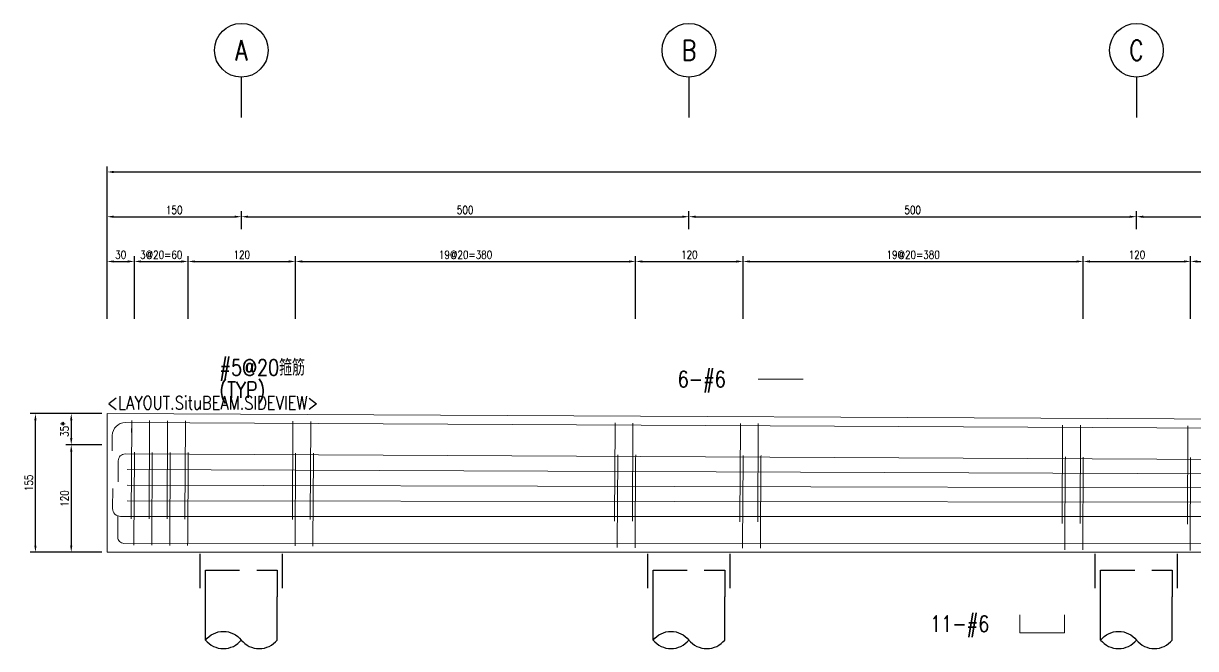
# Model space of a CAD drawing. Extents: x -4754 to 4976, y -19960 to 3841.
# Drawn here: x -359 to 951, y -107 to 591 of the extents above; entities that cross this region are included whole.
import ezdxf
from ezdxf.enums import TextEntityAlignment as Align

# ---------------------------------------------------------------- set-up
doc = ezdxf.new("R2010")
doc.units = 0
doc.header["$LTSCALE"] = 3
doc.linetypes.add('DASHED', pattern=[19.05, 12.7, -6.35])
doc.layers.get('0').update_dxf_attribs({"linetype": 'CONTINUOUS'})
doc.layers.add('HB_0', color=7, linetype='CONTINUOUS', transparency=0.5)
for name, color, linetype in [('HB_DIM', 1, 'CONTINUOUS'), ('HB_TXT_CTEXT', 2, 'CONTINUOUS'), ('RCAD.PARM.Treatle', 2, 'CONTINUOUS'), ('鋼筋', 3, 'CONTINUOUS')]:
    doc.layers.add(name, color=color, linetype=linetype)
doc.styles.get("Standard").update_dxf_attribs({"font": 'ROMANS.shx', "width": 0.8, "bigfont": 'chineset.shx'})
doc.dimstyles.new('30', dxfattribs={"dimscale": 3, "dimtxt": 3, "dimasz": 2.5, "dimexe": 2, "dimexo": 2, "dimgap": 1, "dimtad": 1, "dimdsep": 46, "dimtxsty": 'Standard', "dimcen": 0, "dimclrd": 256, "dimclre": 256, "dimclrt": 2, "dimadec": 0, "dimazin": 0, "dimtfac": 1, "dimtix": 1, "dimtmove": 2, "dimatfit": 3, "dimfxl": 1, "dimtolj": 1, "dimtzin": 0, "dimarcsym": 0})

# ---------------------------------------------------------------- blocks, each defined once
blk = doc.blocks.new('pile_vertical')
at = {"color": 252, "linetype": 'DASHED'}
for p, q in [((-46, -40), (-46, 0)), ((46, -40), (46, 0))]:
    blk.add_line(p, q, dxfattribs=at)
at = {"linetype": 'Continuous'}
for p, q in [((-40, -98.1), (-40, -50)), ((40, -98.1), (40, -50))]:
    blk.add_line(p, q, dxfattribs=at)
at = {"color": 252, "linetype": 'DASHED'}
blk.add_lwpolyline([(-40, -50), (-40, -20), (40, -20), (40, -50)], dxfattribs=at)
at = {"linetype": 'Continuous'}
for points in [[(-40, -98.1, -0.48), (0, -98.1, 0.48), (40, -98.1, 0.48)], [(-40, -98.1, 0.48), (0, -98.1, 0.48)]]:
    blk.add_lwpolyline(points, format="xyb", dxfattribs=at)
blk = doc.blocks.new('line_guide')
at = {"color": 4, "linetype": 'Continuous'}
blk.add_line((0, 0), (0, -45), dxfattribs=at)
blk.add_circle((0, 30), 30, dxfattribs=at)
at = {"color": 4, "linetype": 'Continuous', "width": 0.8}
blk.add_attdef('A', text='', height=22.5, dxfattribs=at).set_placement((0, 30), align=Align.MIDDLE)
blk = doc.blocks.new('*D63')
at = {"layer": 'HB_DIM', "linetype": 'Continuous', "lineweight": -2}
for p, q in [((-271.4, 155.2), (-311.4, 155.2)), ((-305.4, 147.7), (-305.4, 127.7)), ((-271.4, 120.2), (-311.4, 120.2))]:
    blk.add_line(p, q, dxfattribs=at)
at = {"layer": 'HB_DIM'}
for points in [[(-304.2, 147.7), (-306.7, 147.7), (-305.4, 155.2)], [(-306.7, 127.7), (-304.2, 127.7), (-305.4, 120.2)]]:
    blk.add_solid(points, dxfattribs=at)
at = {"layer": 'HB_DIM', "color": 2, "linetype": 'Continuous', "insert": (-312.9, 137.7), "char_height": 9, "attachment_point": 5, "rotation": 90}
blk.add_mtext('\\A1;35*', dxfattribs=at)
blk = doc.blocks.new('*D64')
at = {"layer": 'HB_DIM', "linetype": 'Continuous', "lineweight": -2}
for p, q in [((-271.4, 120.2), (-311.4, 120.2)), ((-305.4, 112.7), (-305.4, 7.7)), ((-271.4, 0.2), (-311.4, 0.2))]:
    blk.add_line(p, q, dxfattribs=at)
at = {"layer": 'HB_DIM'}
for points in [[(-304.2, 112.7), (-306.7, 112.7), (-305.4, 120.2)], [(-306.7, 7.7), (-304.2, 7.7), (-305.4, 0.2)]]:
    blk.add_solid(points, dxfattribs=at)
at = {"layer": 'HB_DIM', "color": 2, "linetype": 'Continuous', "insert": (-312.9, 60.2), "char_height": 9, "attachment_point": 5, "rotation": 90}
blk.add_mtext('\\A1;120', dxfattribs=at)
blk = doc.blocks.new('*D65')
at = {"layer": 'HB_DIM', "linetype": 'Continuous', "lineweight": -2}
for p, q in [((-265.4, 261.2), (-265.4, 331.2)), ((-234.9, 261.2), (-234.9, 331.2)), ((-257.9, 325.2), (-242.4, 325.2))]:
    blk.add_line(p, q, dxfattribs=at)
at = {"layer": 'HB_DIM'}
for points in [[(-257.9, 326.4), (-257.9, 323.9), (-265.4, 325.2)], [(-242.4, 323.9), (-242.4, 326.4), (-234.9, 325.2)]]:
    blk.add_solid(points, dxfattribs=at)
at = {"layer": 'HB_DIM', "color": 2, "linetype": 'Continuous', "insert": (-250.2, 332.7), "char_height": 9, "attachment_point": 5, "rotation": 0}
blk.add_mtext('\\A1;30', dxfattribs=at)
blk = doc.blocks.new('*D66')
at = {"layer": 'HB_DIM', "linetype": 'Continuous', "lineweight": -2}
for p, q in [((-234.9, 261.2), (-234.9, 331.2)), ((-174.9, 261.2), (-174.9, 331.2)), ((-227.4, 325.2), (-182.4, 325.2))]:
    blk.add_line(p, q, dxfattribs=at)
at = {"layer": 'HB_DIM'}
for points in [[(-227.4, 326.4), (-227.4, 323.9), (-234.9, 325.2)], [(-182.4, 323.9), (-182.4, 326.4), (-174.9, 325.2)]]:
    blk.add_solid(points, dxfattribs=at)
at = {"layer": 'HB_DIM', "color": 2, "linetype": 'Continuous', "insert": (-204.9, 332.7), "char_height": 9, "attachment_point": 5, "rotation": 0}
blk.add_mtext('\\A1;3@20=60', dxfattribs=at)
blk = doc.blocks.new('*D67')
at = {"layer": 'HB_DIM', "linetype": 'Continuous', "lineweight": -2}
for p, q in [((-174.9, 261.2), (-174.9, 331.2)), ((-54.9, 261.2), (-54.9, 331.2)), ((-167.4, 325.2), (-62.4, 325.2))]:
    blk.add_line(p, q, dxfattribs=at)
at = {"layer": 'HB_DIM'}
for points in [[(-167.4, 326.4), (-167.4, 323.9), (-174.9, 325.2)], [(-62.4, 323.9), (-62.4, 326.4), (-54.9, 325.2)]]:
    blk.add_solid(points, dxfattribs=at)
at = {"layer": 'HB_DIM', "color": 2, "linetype": 'Continuous', "insert": (-114.9, 332.7), "char_height": 9, "attachment_point": 5, "rotation": 0}
blk.add_mtext('\\A1;120', dxfattribs=at)
blk = doc.blocks.new('*D68')
at = {"layer": 'HB_DIM', "linetype": 'Continuous', "lineweight": -2}
for p, q in [((-54.9, 261.2), (-54.9, 331.2)), ((325.1, 261.2), (325.1, 331.2)), ((-47.4, 325.2), (317.6, 325.2))]:
    blk.add_line(p, q, dxfattribs=at)
at = {"layer": 'HB_DIM'}
for points in [[(-47.4, 326.4), (-47.4, 323.9), (-54.9, 325.2)], [(317.6, 323.9), (317.6, 326.4), (325.1, 325.2)]]:
    blk.add_solid(points, dxfattribs=at)
at = {"layer": 'HB_DIM', "color": 2, "linetype": 'Continuous', "insert": (135.1, 332.7), "char_height": 9, "attachment_point": 5, "rotation": 0}
blk.add_mtext('\\A1;19@20=380', dxfattribs=at)
blk = doc.blocks.new('*D69')
at = {"layer": 'HB_DIM', "linetype": 'Continuous', "lineweight": -2}
for p, q in [((325.1, 261.2), (325.1, 331.2)), ((445.1, 261.2), (445.1, 331.2)), ((332.6, 325.2), (437.6, 325.2))]:
    blk.add_line(p, q, dxfattribs=at)
at = {"layer": 'HB_DIM'}
for points in [[(332.6, 326.4), (332.6, 323.9), (325.1, 325.2)], [(437.6, 323.9), (437.6, 326.4), (445.1, 325.2)]]:
    blk.add_solid(points, dxfattribs=at)
at = {"layer": 'HB_DIM', "color": 2, "linetype": 'Continuous', "insert": (385.1, 332.7), "char_height": 9, "attachment_point": 5, "rotation": 0}
blk.add_mtext('\\A1;120', dxfattribs=at)
blk = doc.blocks.new('*D70')
at = {"layer": 'HB_DIM', "linetype": 'Continuous', "lineweight": -2}
for p, q in [((445.1, 261.2), (445.1, 331.2)), ((825.1, 261.2), (825.1, 331.2)), ((452.6, 325.2), (817.6, 325.2))]:
    blk.add_line(p, q, dxfattribs=at)
at = {"layer": 'HB_DIM'}
for points in [[(452.6, 326.4), (452.6, 323.9), (445.1, 325.2)], [(817.6, 323.9), (817.6, 326.4), (825.1, 325.2)]]:
    blk.add_solid(points, dxfattribs=at)
at = {"layer": 'HB_DIM', "color": 2, "linetype": 'Continuous', "insert": (635.1, 332.7), "char_height": 9, "attachment_point": 5, "rotation": 0}
blk.add_mtext('\\A1;19@20=380', dxfattribs=at)
blk = doc.blocks.new('*D71')
at = {"layer": 'HB_DIM', "linetype": 'Continuous', "lineweight": -2}
for p, q in [((825.1, 261.2), (825.1, 331.2)), ((945.1, 261.2), (945.1, 331.2)), ((832.6, 325.2), (937.6, 325.2))]:
    blk.add_line(p, q, dxfattribs=at)
at = {"layer": 'HB_DIM'}
for points in [[(832.6, 326.4), (832.6, 323.9), (825.1, 325.2)], [(937.6, 323.9), (937.6, 326.4), (945.1, 325.2)]]:
    blk.add_solid(points, dxfattribs=at)
at = {"layer": 'HB_DIM', "color": 2, "linetype": 'Continuous', "insert": (885.1, 332.7), "char_height": 9, "attachment_point": 5, "rotation": 0}
blk.add_mtext('\\A1;120', dxfattribs=at)
blk = doc.blocks.new('*D72')
at = {"layer": 'HB_DIM', "linetype": 'Continuous', "lineweight": -2}
for p, q in [((945.1, 261.2), (945.1, 331.2)), ((1325, 261.2), (1325, 331.2)), ((952.6, 325.2), (1317.5, 325.2))]:
    blk.add_line(p, q, dxfattribs=at)
at = {"layer": 'HB_DIM'}
for points in [[(952.6, 326.4), (952.6, 323.9), (945.1, 325.2)], [(1317.5, 323.9), (1317.5, 326.4), (1325, 325.2)]]:
    blk.add_solid(points, dxfattribs=at)
at = {"layer": 'HB_DIM', "color": 2, "linetype": 'Continuous', "insert": (1135.1, 332.7), "char_height": 9, "attachment_point": 5, "rotation": 0}
blk.add_mtext('\\A1;19@20=380', dxfattribs=at)
blk = doc.blocks.new('*D80')
at = {"layer": 'HB_DIM', "linetype": 'Continuous', "lineweight": -2}
for p, q in [((-265.4, 261.2), (-265.4, 431.2)), ((-257.9, 425.2), (2707.1, 425.2)), ((2714.6, 246.2), (2714.6, 431.2))]:
    blk.add_line(p, q, dxfattribs=at)
at = {"layer": 'HB_DIM'}
for points in [[(-257.9, 426.4), (-257.9, 423.9), (-265.4, 425.2)], [(2707.1, 423.9), (2707.1, 426.4), (2714.6, 425.2)]]:
    blk.add_solid(points, dxfattribs=at)
at = {"layer": 'HB_DIM', "color": 2, "linetype": 'Continuous', "insert": (1224.6, 432.7), "char_height": 9, "attachment_point": 5, "rotation": 0}
blk.add_mtext('\\A1;2980', dxfattribs=at)
blk = doc.blocks.new('*D81')
at = {"layer": 'HB_DIM', "linetype": 'Continuous', "lineweight": -2}
for p, q in [((-265.4, 261.2), (-265.4, 381.2)), ((-115.4, 361.2), (-115.4, 381.2)), ((-257.9, 375.2), (-122.9, 375.2))]:
    blk.add_line(p, q, dxfattribs=at)
at = {"layer": 'HB_DIM'}
for points in [[(-257.9, 376.4), (-257.9, 373.9), (-265.4, 375.2)], [(-122.9, 373.9), (-122.9, 376.4), (-115.4, 375.2)]]:
    blk.add_solid(points, dxfattribs=at)
at = {"layer": 'HB_DIM', "color": 2, "linetype": 'Continuous', "insert": (-190.4, 382.7), "char_height": 9, "attachment_point": 5, "rotation": 0}
blk.add_mtext('\\A1;150', dxfattribs=at)
blk = doc.blocks.new('*D82')
at = {"layer": 'HB_DIM', "linetype": 'Continuous', "lineweight": -2}
for p, q in [((-115.4, 361.2), (-115.4, 381.2)), ((384.6, 361.2), (384.6, 381.2)), ((-107.9, 375.2), (377.1, 375.2))]:
    blk.add_line(p, q, dxfattribs=at)
at = {"layer": 'HB_DIM'}
for points in [[(-107.9, 376.4), (-107.9, 373.9), (-115.4, 375.2)], [(377.1, 373.9), (377.1, 376.4), (384.6, 375.2)]]:
    blk.add_solid(points, dxfattribs=at)
at = {"layer": 'HB_DIM', "color": 2, "linetype": 'Continuous', "insert": (134.6, 382.7), "char_height": 9, "attachment_point": 5, "rotation": 0}
blk.add_mtext('\\A1;500', dxfattribs=at)
blk = doc.blocks.new('*D83')
at = {"layer": 'HB_DIM', "linetype": 'Continuous', "lineweight": -2}
for p, q in [((384.6, 361.2), (384.6, 381.2)), ((884.6, 361.2), (884.6, 381.2)), ((392.1, 375.2), (877.1, 375.2))]:
    blk.add_line(p, q, dxfattribs=at)
at = {"layer": 'HB_DIM'}
for points in [[(392.1, 376.4), (392.1, 373.9), (384.6, 375.2)], [(877.1, 373.9), (877.1, 376.4), (884.6, 375.2)]]:
    blk.add_solid(points, dxfattribs=at)
at = {"layer": 'HB_DIM', "color": 2, "linetype": 'Continuous', "insert": (634.6, 382.7), "char_height": 9, "attachment_point": 5, "rotation": 0}
blk.add_mtext('\\A1;500', dxfattribs=at)
blk = doc.blocks.new('*D84')
at = {"layer": 'HB_DIM', "linetype": 'Continuous', "lineweight": -2}
for p, q in [((884.6, 361.2), (884.6, 381.2)), ((1384.6, 361.2), (1384.6, 381.2)), ((892.1, 375.2), (1377.1, 375.2))]:
    blk.add_line(p, q, dxfattribs=at)
at = {"layer": 'HB_DIM'}
for points in [[(892.1, 376.4), (892.1, 373.9), (884.6, 375.2)], [(1377.1, 373.9), (1377.1, 376.4), (1384.6, 375.2)]]:
    blk.add_solid(points, dxfattribs=at)
at = {"layer": 'HB_DIM', "color": 2, "linetype": 'Continuous', "insert": (1134.6, 382.7), "char_height": 9, "attachment_point": 5, "rotation": 0}
blk.add_mtext('\\A1;500', dxfattribs=at)
blk = doc.blocks.new('*D88')
at = {"layer": 'HB_DIM', "linetype": 'Continuous', "lineweight": -2}
for p, q in [((-281.4, 155.2), (-351.4, 155.2)), ((-345.4, 7.7), (-345.4, 147.7)), ((-281.4, 0.2), (-351.4, 0.2))]:
    blk.add_line(p, q, dxfattribs=at)
at = {"layer": 'HB_DIM'}
for points in [[(-344.2, 147.7), (-346.7, 147.7), (-345.4, 155.2)], [(-346.7, 7.7), (-344.2, 7.7), (-345.4, 0.2)]]:
    blk.add_solid(points, dxfattribs=at)
at = {"layer": 'HB_DIM', "color": 2, "linetype": 'Continuous', "insert": (-352.9, 77.7), "char_height": 9, "attachment_point": 5, "rotation": 90}
blk.add_mtext('\\A1;155', dxfattribs=at)

msp = doc.modelspace()

# ---------------------------------------------------------------- linework, layer by layer
at = {"layer": 'HB_0', "lineweight": 5}
msp.add_lwpolyline([(-265.427, 0.198), (-265.427, 155.198), (2714.573, 140.198), (2714.573, 0.198), (-265.427, 0.198)], dxfattribs=at)
at = {"layer": 'HB_DIM', "color": 1, "linetype": 'Continuous'}
for points in [[(-217.869, 146.596, 0, 1.25, 0), (-207.869, 156.596, 0, 0, 0), (-157.869, 206.596, 0, 0, 0), (-139.869, 206.596, 0, 0, 0)], [(-214.868, 111.049, 0, 1.25, 0), (-207.193, 123.915, 0, 0, 0), (-157.869, 206.596, 0, 0, 0), (-139.869, 206.596, 0, 0, 0)], [(344.142, 73.641, 0, 1.25, 0), (344.142, 88.641, 0, 0, 0), (344.142, 193.641, 0, 0, 0), (362.142, 193.641, 0, 0, 0)], [(344.142, 56.896, 0, 1.25, 0), (344.142, 71.896, 0, 0, 0), (344.142, 193.641, 0, 0, 0), (362.142, 193.641, 0, 0, 0)], [(344.142, 90.386, 0, 1.25, 0), (344.142, 105.386, 0, 0, 0), (344.142, 193.641, 0, 0, 0), (362.142, 193.641, 0, 0, 0)], [(931.051, 104.177, 0, 1.25, 0), (931.051, 119.177, 0, 0, 0), (931.051, 194.177, 0, 0, 0), (949.051, 194.177, 0, 0, 0)], [(929.798, 40.192, 0, 1.25, 0), (929.798, 25.192, 0, 0, 0), (929.798, -49.808, 0, 0, 0), (947.798, -49.808, 0, 0, 0)], [(636.132, 10.174, 0, 1.25, 0), (636.132, -4.826, 0, 0, 0), (636.132, -79.826, 0, 0, 0), (654.132, -79.826, 0, 0, 0)]]:
    msp.add_lwpolyline(points, format="xyseb", dxfattribs=at)
at = {"layer": 'HB_TXT_CTEXT', "lineweight": 5}
msp.add_line((462.142, 193.641, 84.5), (512.142, 193.641, 84.5), dxfattribs=at)
msp.add_polyline3d([(754.132, -69.826, -84.5), (754.132, -89.826, -84.5), (804.132, -89.826, -84.5), (804.132, -69.826, -84.5)], dxfattribs=at)
at = {"layer": '鋼筋', "lineweight": 5}
for p, q in [((-244.987, 145.095, -84.5), (2694.033, 130.302, -84.5)), ((-244.987, 145.095, -68.8), (2694.033, 130.302, -68.8)), ((-244.987, 145.095, -53.1), (2694.033, 130.302, -53.1)), ((-244.987, 145.095, -37.4), (2694.033, 130.302, -37.4)), ((-244.987, 145.095, -21.7), (2694.033, 130.302, -21.7)), ((-244.987, 145.095, -6), (2694.033, 130.302, -6)), ((-244.987, 145.095, 9.7), (2694.033, 130.302, 9.7)), ((-244.987, 145.095, 25.4), (2694.033, 130.302, 25.4)), ((-244.987, 145.095, 41.1), (2694.033, 130.302, 41.1)), ((-244.987, 145.095, 56.8), (2694.033, 130.302, 56.8)), ((-244.987, 145.095, 72.5), (2694.033, 130.302, 72.5)), ((-237.885, 143.462, 80.905), (-238.398, 41.602, 80.905)), ((-238.398, 41.602, -80.905), (-237.885, 143.462, -80.905)), ((-237.933, 133.922, 72.955), (-237.885, 143.462, 72.955)), ((-237.885, 143.462, -72.955), (-237.933, 133.922, -72.955)), ((-217.885, 143.361, 80.905), (-218.398, 41.502, 80.905)), ((-218.398, 41.502, -80.905), (-217.885, 143.361, -80.905)), ((-217.933, 133.821, 72.955), (-217.885, 143.361, 72.955)), ((-217.885, 143.361, -72.955), (-217.933, 133.821, -72.955)), ((-197.886, 143.26, 80.905), (-198.398, 41.401, 80.905)), ((-198.398, 41.401, -80.905), (-197.886, 143.26, -80.905)), ((-197.934, 133.72, 72.955), (-197.886, 143.26, 72.955)), ((-197.886, 143.26, -72.955), (-197.934, 133.72, -72.955)), ((-177.886, 143.16, 80.905), (-178.399, 41.3, 80.905)), ((-178.399, 41.3, -80.905), (-177.886, 143.16, -80.905)), ((-177.934, 133.62, 72.955), (-177.886, 143.16, 72.955)), ((-177.886, 143.16, -72.955), (-177.934, 133.62, -72.955)), ((-57.887, 142.556, 80.905), (-58.4, 40.696, 80.905)), ((-58.4, 40.696, -80.905), (-57.887, 142.556, -80.905)), ((-57.935, 133.016, 72.955), (-57.887, 142.556, 72.955)), ((-57.887, 142.556, -72.955), (-57.935, 133.016, -72.955)), ((-37.888, 142.455, 80.905), (-38.4, 40.596, 80.905)), ((-38.4, 40.596, -80.905), (-37.888, 142.455, -80.905)), ((-37.936, 132.915, 72.955), (-37.888, 142.455, 72.955)), ((-37.888, 142.455, -72.955), (-37.936, 132.915, -72.955)), ((302.108, 140.743, 80.905), (301.595, 38.884, 80.905)), ((301.595, 38.884, -80.905), (302.108, 140.743, -80.905)), ((302.06, 131.204, 72.955), (302.108, 140.743, 72.955)), ((302.108, 140.743, -72.955), (302.06, 131.204, -72.955)), ((322.108, 140.643, 80.905), (321.595, 38.783, 80.905)), ((321.595, 38.783, -80.905), (322.108, 140.643, -80.905)), ((322.06, 131.103, 72.955), (322.108, 140.643, 72.955)), ((322.108, 140.643, -72.955), (322.06, 131.103, -72.955)), ((442.106, 140.039, 80.905), (441.594, 38.179, 80.905)), ((441.594, 38.179, -80.905), (442.106, 140.039, -80.905)), ((442.058, 130.499, 72.955), (442.106, 140.039, 72.955)), ((442.106, 140.039, -72.955), (442.058, 130.499, -72.955)), ((462.106, 139.938, 80.905), (461.593, 38.079, 80.905)), ((461.593, 38.079, -80.905), (462.106, 139.938, -80.905)), ((462.058, 130.398, 72.955), (462.106, 139.938, 72.955)), ((462.106, 139.938, -72.955), (462.058, 130.398, -72.955)), ((802.102, 138.227, 80.905), (801.589, 36.367, 80.905)), ((801.589, 36.367, -80.905), (802.102, 138.227, -80.905)), ((802.054, 128.687, 72.955), (802.102, 138.227, 72.955)), ((802.102, 138.227, -72.955), (802.054, 128.687, -72.955)), ((822.101, 138.126, 80.905), (821.589, 36.267, 80.905)), ((821.589, 36.267, -80.905), (822.101, 138.126, -80.905)), ((822.053, 128.586, 72.955), (822.101, 138.126, 72.955)), ((822.101, 138.126, -72.955), (822.053, 128.586, -72.955)), ((942.1, 137.522, 80.905), (941.587, 35.663, 80.905)), ((941.587, 35.663, -80.905), (942.1, 137.522, -80.905)), ((942.052, 127.982, 72.955), (942.1, 137.522, 72.955)), ((942.1, 137.522, -72.955), (942.052, 127.982, -72.955)), ((-259.636, 113.559, -84.5), (-259.55, 130.679, -84.5)), ((-259.636, 113.559, -68.8), (-259.55, 130.679, -68.8)), ((-259.636, 113.559, -53.1), (-259.55, 130.679, -53.1)), ((-259.636, 113.559, -37.4), (-259.55, 130.679, -37.4)), ((-259.636, 113.559, -21.7), (-259.55, 130.679, -21.7)), ((-259.636, 113.559, -6), (-259.55, 130.679, -6)), ((-259.636, 113.559, 9.7), (-259.55, 130.679, 9.7)), ((-259.636, 113.559, 25.4), (-259.55, 130.679, 25.4)), ((-259.636, 113.559, 41.1), (-259.55, 130.679, 41.1)), ((-259.636, 113.559, 56.8), (-259.55, 130.679, 56.8)), ((-259.636, 113.559, 72.5), (-259.55, 130.679, 72.5)), ((-245.103, 110.098, -84.5), (2695.282, 95.297, -84.5)), ((-245.103, 110.098, -67.6), (2695.282, 95.297, -67.6)), ((-245.103, 110.098, -50.7), (2695.282, 95.297, -50.7)), ((-245.103, 110.098, -33.8), (2695.282, 95.297, -33.8)), ((-245.103, 110.098, -16.9), (2695.282, 95.297, -16.9)), ((-245.103, 110.098), (2695.282, 95.297)), ((-245.103, 110.098, 16.9), (2695.282, 95.297, 16.9)), ((-245.103, 110.098, 33.8), (2695.282, 95.297, 33.8)), ((-245.103, 110.098, 50.7), (2695.282, 95.297, 50.7)), ((-245.103, 110.098, 67.6), (2695.282, 95.297, 67.6)), ((-245.103, 110.098, 84.5), (2695.282, 95.297, 84.5)), ((-234.884, 107.914, 86.405), (-235.367, 12.057, 86.405)), ((-235.367, 12.057, -86.405), (-234.884, 107.914, -86.405)), ((-234.932, 98.374, 78.455), (-234.884, 107.914, 78.455)), ((-234.884, 107.914, -78.455), (-234.932, 98.374, -78.455)), ((-214.884, 107.814, 86.405), (-215.367, 11.956, 86.405)), ((-215.367, 11.956, -86.405), (-214.884, 107.814, -86.405)), ((-214.932, 98.274, 78.455), (-214.884, 107.814, 78.455)), ((-214.884, 107.814, -78.455), (-214.932, 98.274, -78.455)), ((-194.885, 107.713, 86.405), (-195.367, 11.855, 86.405)), ((-195.367, 11.855, -86.405), (-194.885, 107.713, -86.405)), ((-194.933, 98.173, 78.455), (-194.885, 107.713, 78.455)), ((-194.885, 107.713, -78.455), (-194.933, 98.173, -78.455)), ((-174.885, 107.612, 86.405), (-175.367, 11.755, 86.405)), ((-175.367, 11.755, -86.405), (-174.885, 107.612, -86.405)), ((-174.933, 98.072, 78.455), (-174.885, 107.612, 78.455)), ((-174.885, 107.612, -78.455), (-174.933, 98.072, -78.455)), ((-54.886, 107.008, 86.405), (-55.369, 11.151, 86.405)), ((-55.369, 11.151, -86.405), (-54.886, 107.008, -86.405)), ((-54.934, 97.468, 78.455), (-54.886, 107.008, 78.455)), ((-54.886, 107.008, -78.455), (-54.934, 97.468, -78.455)), ((-34.887, 106.908, 86.405), (-35.369, 11.05, 86.405)), ((-35.369, 11.05, -86.405), (-34.887, 106.908, -86.405)), ((-34.935, 97.368, 78.455), (-34.887, 106.908, 78.455)), ((-34.887, 106.908, -78.455), (-34.935, 97.368, -78.455)), ((305.109, 105.196, 86.405), (304.627, 9.339, 86.405)), ((304.627, 9.339, -86.405), (305.109, 105.196, -86.405)), ((305.061, 95.656, 78.455), (305.109, 105.196, 78.455)), ((305.109, 105.196, -78.455), (305.061, 95.656, -78.455)), ((325.109, 105.096, 86.405), (324.626, 9.238, 86.405)), ((324.626, 9.238, -86.405), (325.109, 105.096, -86.405)), ((325.061, 95.556, 78.455), (325.109, 105.096, 78.455)), ((325.109, 105.096, -78.455), (325.061, 95.556, -78.455)), ((-253.03, 79.027, -84.5), (-252.912, 102.367, -84.5)), ((-253.03, 79.027, -67.6), (-252.912, 102.367, -67.6)), ((-253.03, 79.027, -50.7), (-252.912, 102.367, -50.7)), ((-253.03, 79.027, -33.8), (-252.912, 102.367, -33.8)), ((-253.03, 79.027, -16.9), (-252.912, 102.367, -16.9)), ((-253.03, 79.027), (-252.912, 102.367)), ((-253.03, 79.027, 16.9), (-252.912, 102.367, 16.9)), ((-253.03, 79.027, 33.8), (-252.912, 102.367, 33.8)), ((-253.03, 79.027, 50.7), (-252.912, 102.367, 50.7)), ((-253.03, 79.027, 67.6), (-252.912, 102.367, 67.6)), ((-253.03, 79.027, 84.5), (-252.912, 102.367, 84.5)), ((-242.961, 92.594, -84.5), (2692.983, 81.551, -84.5)), ((-242.961, 92.594, 84.5), (2692.983, 81.551, 84.5)), ((445.107, 104.492, 86.405), (444.625, 8.634, 86.405)), ((444.625, 8.634, -86.405), (445.107, 104.492, -86.405)), ((445.059, 94.952, 78.455), (445.107, 104.492, 78.455)), ((445.107, 104.492, -78.455), (445.059, 94.952, -78.455)), ((465.107, 104.391, 86.405), (464.625, 8.533, 86.405)), ((464.625, 8.533, -86.405), (465.107, 104.391, -86.405)), ((465.059, 94.851, 78.455), (465.107, 104.391, 78.455)), ((465.107, 104.391, -78.455), (465.059, 94.851, -78.455)), ((805.103, 102.679, 86.405), (804.62, 6.822, 86.405)), ((804.62, 6.822, -86.405), (805.103, 102.679, -86.405)), ((805.055, 93.14, 78.455), (805.103, 102.679, 78.455)), ((805.103, 102.679, -78.455), (805.055, 93.14, -78.455)), ((825.103, 102.579, 86.405), (824.62, 6.721, 86.405)), ((824.62, 6.721, -86.405), (825.103, 102.579, -86.405)), ((825.055, 93.039, 78.455), (825.103, 102.579, 78.455)), ((825.103, 102.579, -78.455), (825.055, 93.039, -78.455)), ((945.101, 101.975, 86.405), (944.619, 6.117, 86.405)), ((944.619, 6.117, -86.405), (945.101, 101.975, -86.405)), ((945.053, 92.435, 78.455), (945.101, 101.975, 78.455)), ((945.101, 101.975, -78.455), (945.053, 92.435, -78.455)), ((-259.068, 71.437, -84.5), (-259.18, 49.103, -84.5)), ((-259.068, 71.437, -67.6), (-259.18, 49.103, -67.6)), ((-259.068, 71.437, -50.7), (-259.18, 49.103, -50.7)), ((-259.068, 71.437, -33.8), (-259.18, 49.103, -33.8)), ((-259.068, 71.437, -16.9), (-259.18, 49.103, -16.9)), ((-259.068, 71.437), (-259.18, 49.103)), ((-259.068, 71.437, 16.9), (-259.18, 49.103, 16.9)), ((-259.068, 71.437, 33.8), (-259.18, 49.103, 33.8)), ((-259.068, 71.437, 50.7), (-259.18, 49.103, 50.7)), ((-259.068, 71.437, 67.6), (-259.18, 49.103, 67.6)), ((-259.068, 71.437, 84.5), (-259.18, 49.103, 84.5)), ((-243.049, 75.102, -84.5), (2692.906, 67.794, -84.5)), ((-243.049, 75.102, 84.5), (2692.906, 67.794, 84.5)), ((-243.137, 57.61, -84.5), (2692.825, 54.036, -84.5)), ((-243.137, 57.61, 84.5), (2692.825, 54.036, 84.5)), ((-253.221, 41.093, -84.5), (-253.343, 16.857, -84.5)), ((-253.221, 41.093, -67.6), (-253.343, 16.857, -67.6)), ((-253.221, 41.093, -50.7), (-253.343, 16.857, -50.7)), ((-253.221, 41.093, -33.8), (-253.343, 16.857, -33.8)), ((-253.221, 41.093, -16.9), (-253.343, 16.857, -16.9)), ((-253.221, 41.093), (-253.343, 16.857)), ((-253.221, 41.093, 16.9), (-253.343, 16.857, 16.9)), ((-253.221, 41.093, 33.8), (-253.343, 16.857, 33.8)), ((-253.221, 41.093, 50.7), (-253.343, 16.857, 50.7)), ((-253.221, 41.093, 67.6), (-253.343, 16.857, 67.6)), ((-253.221, 41.093, 84.5), (-253.343, 16.857, 84.5)), ((-250.29, 40.168, -84.5), (2699.93, 40.228, -84.5)), ((-250.29, 40.168, -67.6), (2699.93, 40.228, -67.6)), ((-250.29, 40.168, -50.7), (2699.93, 40.228, -50.7)), ((-250.29, 40.168, -33.8), (2699.93, 40.228, -33.8)), ((-250.29, 40.168, -16.9), (2699.93, 40.228, -16.9)), ((-250.29, 40.168), (2699.93, 40.228)), ((-250.29, 40.168, 16.9), (2699.93, 40.228, 16.9)), ((-250.29, 40.168, 33.8), (2699.93, 40.228, 33.8)), ((-250.29, 40.168, 50.7), (2699.93, 40.228, 50.7)), ((-250.29, 40.168, 67.6), (2699.93, 40.228, 67.6)), ((-250.29, 40.168, 84.5), (2699.93, 40.228, 84.5)), ((-238.418, 37.627, 76.93), (-238.418, 37.627, -76.93)), ((-218.418, 37.527, 76.93), (-218.418, 37.527, -76.93)), ((-198.418, 37.426, 76.93), (-198.418, 37.426, -76.93)), ((-178.419, 37.325, 76.93), (-178.419, 37.325, -76.93)), ((-58.42, 36.721, 76.93), (-58.42, 36.721, -76.93)), ((-38.42, 36.621, 76.93), (-38.42, 36.621, -76.93)), ((301.575, 34.909, 76.93), (301.575, 34.909, -76.93)), ((321.575, 34.809, 76.93), (321.575, 34.809, -76.93)), ((441.574, 34.204, 76.93), (441.574, 34.204, -76.93)), ((461.573, 34.104, 76.93), (461.573, 34.104, -76.93)), ((801.569, 32.392, 76.93), (801.569, 32.392, -76.93)), ((821.569, 32.292, 76.93), (821.569, 32.292, -76.93)), ((941.567, 31.688, 76.93), (941.567, 31.688, -76.93)), ((-246.657, 10.138, -84.5), (2695.973, 10.258, -84.5)), ((-246.657, 10.138, -67.6), (2695.973, 10.258, -67.6)), ((-246.657, 10.138, -50.7), (2695.973, 10.258, -50.7)), ((-246.657, 10.138, -33.8), (2695.973, 10.258, -33.8)), ((-246.657, 10.138, -16.9), (2695.973, 10.258, -16.9)), ((-246.657, 10.138), (2695.973, 10.258)), ((-246.657, 10.138, 16.9), (2695.973, 10.258, 16.9)), ((-246.657, 10.138, 33.8), (2695.973, 10.258, 33.8)), ((-246.657, 10.138, 50.7), (2695.973, 10.258, 50.7)), ((-246.657, 10.138, 67.6), (2695.973, 10.258, 67.6)), ((-246.657, 10.138, 84.5), (2695.973, 10.258, 84.5)), ((-235.387, 8.082, 82.43), (-235.387, 8.082, -82.43)), ((-215.387, 7.981, 82.43), (-215.387, 7.981, -82.43)), ((-195.387, 7.88, 82.43), (-195.387, 7.88, -82.43)), ((-175.387, 7.78, 82.43), (-175.387, 7.78, -82.43)), ((-55.389, 7.176, 82.43), (-55.389, 7.176, -82.43)), ((-35.389, 7.075, 82.43), (-35.389, 7.075, -82.43)), ((304.607, 5.364, 82.43), (304.607, 5.364, -82.43)), ((324.606, 5.263, 82.43), (324.606, 5.263, -82.43)), ((444.605, 4.659, 82.43), (444.605, 4.659, -82.43)), ((464.605, 4.558, 82.43), (464.605, 4.558, -82.43)), ((804.6, 2.847, 82.43), (804.6, 2.847, -82.43)), ((824.6, 2.746, 82.43), (824.6, 2.746, -82.43)), ((944.599, 2.142, 82.43), (944.599, 2.142, -82.43))]:
    msp.add_line(p, q, dxfattribs=at)
at = {"layer": '鋼筋', "lineweight": 5, "extrusion": (0, 0, -1)}
for centre, radius, end in [((245.06, 130.606, 84.5), 14.49, 90.288399), ((245.06, 130.606, 68.8), 14.49, 90.288399), ((245.06, 130.606, 53.1), 14.49, 90.288399), ((245.06, 130.606, 37.4), 14.49, 90.288399), ((245.06, 130.606, 21.7), 14.49, 90.288399), ((245.06, 130.606, 6), 14.49, 90.288399), ((245.06, 130.606, -9.7), 14.49, 90.288399), ((245.06, 130.606, -25.4), 14.49, 90.288399), ((245.06, 130.606, -41.1), 14.49, 90.288399), ((245.06, 130.606, -56.8), 14.49, 90.288399), ((245.06, 130.606, -72.5), 14.49, 90.288399), ((245.142, 102.328, 84.5), 7.77, 90.288403), ((245.142, 102.328, 67.6), 7.77, 90.288403), ((245.142, 102.328, 50.7), 7.77, 90.288403), ((245.142, 102.328, 33.8), 7.77, 90.288403), ((245.142, 102.328, 16.9), 7.77, 90.288403), ((245.142, 102.328), 7.77, 90.288403), ((245.142, 102.328, -16.9), 7.77, 90.288403), ((245.142, 102.328, -33.8), 7.77, 90.288403), ((245.142, 102.328, -50.7), 7.77, 90.288403), ((245.142, 102.328, -67.6), 7.77, 90.288403), ((245.142, 102.328, -84.5), 7.77, 90.288403)]:
    msp.add_arc(centre, radius, 0.288399, end, dxfattribs=at)
at = {"layer": '鋼筋', "lineweight": 5, "extrusion": (0.999987, -0.005033, 0)}
for centre, start, end in [((142.262, 76.93, -238.604), 270, 90), ((142.262, -76.93, -238.604), 270, 90), ((142.262, 76.93, -218.604), 270, 90), ((142.262, -76.93, -218.604), 270, 90), ((142.262, 76.93, -198.604), 270, 90), ((142.262, -76.93, -198.604), 270, 90), ((142.262, 76.93, -178.604), 270, 90), ((142.262, -76.93, -178.604), 270, 90), ((142.262, 76.93, -58.604), 270, 90), ((142.262, -76.93, -58.604), 270, 90), ((142.262, 76.93, -38.604), 270, 90), ((142.262, -76.93, -38.604), 270, 90), ((142.262, 76.93, 301.396), 270, 90), ((142.262, -76.93, 301.396), 270, 90), ((142.262, 76.93, 321.396), 270, 90), ((142.262, -76.93, 321.396), 270, 90), ((142.262, 76.93, 441.396), 270, 90), ((142.262, -76.93, 441.396), 270, 90), ((142.262, 76.93, 461.396), 270, 90), ((142.262, -76.93, 461.396), 270, 90), ((142.262, 76.93, 801.396), 270, 90), ((142.262, -76.93, 801.396), 270, 90), ((142.262, 76.93, 821.396), 270, 90), ((142.262, -76.93, 821.396), 270, 90), ((142.262, 76.93, 941.396), 270, 90), ((142.262, -76.93, 941.396), 270, 90), ((106.731, 82.43, -235.424), 270, 90), ((106.731, -82.43, -235.424), 270, 90), ((106.731, 82.43, -215.424), 270, 90), ((106.731, -82.43, -215.424), 270, 90), ((106.731, 82.43, -195.424), 270, 90), ((106.731, -82.43, -195.424), 270, 90), ((106.731, 82.43, -175.424), 270, 90), ((106.731, -82.43, -175.424), 270, 90), ((106.731, 82.43, -55.424), 270, 90), ((106.731, -82.43, -55.424), 270, 90), ((106.731, 82.43, -35.424), 270, 90), ((106.731, -82.43, -35.424), 270, 90), ((106.731, 82.43, 304.576), 270, 90), ((106.731, -82.43, 304.576), 270, 90), ((106.731, 82.43, 324.576), 270, 90), ((106.731, -82.43, 324.576), 270, 90), ((106.731, 82.43, 444.576), 270, 90), ((106.731, -82.43, 444.576), 270, 90), ((106.731, 82.43, 464.576), 270, 90), ((106.731, -82.43, 464.576), 270, 90), ((106.731, 82.43, 804.576), 270, 90), ((106.731, -82.43, 804.576), 270, 90), ((106.731, 82.43, 824.576), 270, 90), ((106.731, -82.43, 824.576), 270, 90), ((106.731, 82.43, 944.576), 270, 90), ((106.731, -82.43, 944.576), 270, 90), ((40.402, 76.93, -238.604), 90, 180), ((40.402, -76.93, -238.604), 180, 270), ((40.402, 76.93, -218.604), 90, 180), ((40.402, -76.93, -218.604), 180, 270), ((40.402, 76.93, -198.604), 90, 180), ((40.402, -76.93, -198.604), 180, 270), ((40.402, 76.93, -178.604), 90, 180), ((40.402, -76.93, -178.604), 180, 270), ((40.402, 76.93, -58.604), 90, 180), ((40.402, -76.93, -58.604), 180, 270), ((40.402, 76.93, -38.604), 90, 180), ((40.402, -76.93, -38.604), 180, 270), ((40.402, 76.93, 301.396), 90, 180), ((40.402, -76.93, 301.396), 180, 270), ((40.402, 76.93, 321.396), 90, 180), ((40.402, -76.93, 321.396), 180, 270), ((40.402, 76.93, 441.396), 90, 180), ((40.402, -76.93, 441.396), 180, 270), ((40.402, 76.93, 461.396), 90, 180), ((40.402, -76.93, 461.396), 180, 270), ((40.402, 76.93, 801.396), 90, 180), ((40.402, -76.93, 801.396), 180, 270), ((40.402, 76.93, 821.396), 90, 180), ((40.402, -76.93, 821.396), 180, 270), ((40.402, 76.93, 941.396), 90, 180), ((40.402, -76.93, 941.396), 180, 270), ((10.872, 82.43, -235.424), 90, 180), ((10.872, -82.43, -235.424), 180, 270), ((10.872, 82.43, -215.424), 90, 180), ((10.872, -82.43, -215.424), 180, 270), ((10.872, 82.43, -195.424), 90, 180), ((10.872, -82.43, -195.424), 180, 270), ((10.872, 82.43, -175.424), 90, 180), ((10.872, -82.43, -175.424), 180, 270), ((10.872, 82.43, -55.424), 90, 180), ((10.872, -82.43, -55.424), 180, 270), ((10.872, 82.43, -35.424), 90, 180), ((10.872, -82.43, -35.424), 180, 270), ((10.872, 82.43, 304.576), 90, 180), ((10.872, -82.43, 304.576), 180, 270), ((10.872, 82.43, 324.576), 90, 180), ((10.872, -82.43, 324.576), 180, 270), ((10.872, 82.43, 444.576), 90, 180), ((10.872, -82.43, 444.576), 180, 270), ((10.872, 82.43, 464.576), 90, 180), ((10.872, -82.43, 464.576), 180, 270), ((10.872, 82.43, 804.576), 90, 180), ((10.872, -82.43, 804.576), 180, 270), ((10.872, 82.43, 824.576), 90, 180), ((10.872, -82.43, 824.576), 180, 270), ((10.872, 82.43, 944.576), 90, 180), ((10.872, -82.43, 944.576), 180, 270)]:
    msp.add_arc(centre, 3.975, start, end, dxfattribs=at)
at = {"layer": '鋼筋', "lineweight": 5}
for centre, radius, end in [((-250.29, 49.058, -84.5), 8.89, 270.001166), ((-250.29, 49.058, -67.6), 8.89, 270.001166), ((-250.29, 49.058, -50.7), 8.89, 270.001166), ((-250.29, 49.058, -33.8), 8.89, 270.001166), ((-250.29, 49.058, -16.9), 8.89, 270.001166), ((-250.29, 49.058), 8.89, 270.001166), ((-250.29, 49.058, 16.9), 8.89, 270.001166), ((-250.29, 49.058, 33.8), 8.89, 270.001166), ((-250.29, 49.058, 50.7), 8.89, 270.001166), ((-250.29, 49.058, 67.6), 8.89, 270.001166), ((-250.29, 49.058, 84.5), 8.89, 270.001166), ((-246.658, 16.823, -84.5), 6.685, 270.002342), ((-246.658, 16.823, -67.6), 6.685, 270.002342), ((-246.658, 16.823, -50.7), 6.685, 270.002342), ((-246.658, 16.823, -33.8), 6.685, 270.002342), ((-246.658, 16.823, -16.9), 6.685, 270.002342), ((-246.658, 16.823), 6.685, 270.002342), ((-246.658, 16.823, 16.9), 6.685, 270.002342), ((-246.658, 16.823, 33.8), 6.685, 270.002342), ((-246.658, 16.823, 50.7), 6.685, 270.002342), ((-246.658, 16.823, 67.6), 6.685, 270.002342), ((-246.658, 16.823, 84.5), 6.685, 270.002342)]:
    msp.add_arc(centre, radius, 179.711601, end, dxfattribs=at)

# ---------------------------------------------------------------- block references
at = {"layer": 'HB_0', "linetype": 'Continuous'}
for p, values in [((-115.427, 531.198), {'A': 'A'}), ((384.573, 531.198), {'A': 'B'}), ((884.573, 531.198), {'A': 'C'})]:
    msp.add_blockref('line_guide', p, dxfattribs=at).add_auto_attribs(values)
for p in [(-115.427, 0.198), (384.573, 0.198), (884.573, 0.198)]:
    msp.add_blockref('pile_vertical', p, dxfattribs=at)

# ---------------------------------------------------------------- texts
at = {"layer": 'HB_TXT_CTEXT', "linetype": 'Continuous', "width": 0.8}
for s, p in [('#5@20箍筋', (-139.869, 206.596, 74.62)), (' 6-#6', (362.142, 193.641, 84.5)), ('(TYP)', (-139.869, 181.596, 74.62)), ('11-#6', (654.132, -79.826, -84.5))]:
    msp.add_text(s, height=18, dxfattribs=at).set_placement(p, align=Align.MIDDLE_LEFT)
at = {"layer": 'RCAD.PARM.Treatle', "color": 4, "linetype": 'Continuous', "width": 0.8}
msp.add_text('<LAYOUT.SituBEAM.SIDEVIEW>', height=15, rotation=360, dxfattribs=at).set_placement((-265.427, 155.198), align=Align.BOTTOM_LEFT)

# ---------------------------------------------------------------- dimensions: what is measured, and where the dimension line sits
at = {"layer": 'HB_DIM', "linetype": 'Continuous'}
for base, p1, p2, angle, override, picture, middle in [((2714.573, 425.198), (-265.427, 255.198), (2714.573, 240.198), 0, {"dimdec": 0, "dimpost": '<>'}, '*D80', (1224.573, 432.698)), ((-115.427, 375.198), (-265.427, 255.198), (-115.427, 355.198, 55.5), 0, {"dimdec": 0, "dimpost": '<>'}, '*D81', (-190.427, 382.698)), ((384.573, 375.198), (-115.427, 355.198, 55.5), (384.573, 355.198, 555.5), 0, {"dimdec": 0, "dimpost": '<>'}, '*D82', (134.573, 382.698)), ((884.573, 375.198), (384.573, 355.198, 555.5), (884.573, 355.198, 1055.5), 0, {"dimdec": 0, "dimpost": '<>'}, '*D83', (634.573, 382.698)), ((1384.573, 375.198), (884.573, 355.198, 1055.5), (1384.573, 355.198, 1555.5), 0, {"dimdec": 0, "dimpost": '<>'}, '*D84', (1134.573, 382.698)), ((-234.932, 325.198), (-265.427, 255.198), (-234.932, 255.198, 78.455), 0, {"dimdec": 0, "dimpost": '<>'}, '*D65', (-250.179, 332.698)), ((-54.934, 325.198), (-174.933, 255.198, 78.455), (-54.934, 255.198, 78.455), 0, {"dimdec": 0, "dimpost": '<>'}, '*D67', (-114.934, 332.698)), ((445.059, 325.198), (325.061, 255.198, 78.455), (445.059, 255.198, 78.455), 0, {"dimdec": 0, "dimpost": '<>'}, '*D69', (385.06, 332.698)), ((945.053, 325.198), (825.055, 255.198, 78.455), (945.053, 255.198, 78.455), 0, {"dimdec": 0, "dimpost": '<>'}, '*D71', (885.054, 332.698)), ((-345.427, 155.198), (-275.427, 0.198), (-275.427, 155.198), 90, {"dimtad": 4, "dimdec": 0, "dimpost": '<>'}, '*D88', (-352.927, 77.698)), ((-305.427, 0.198), (-265.427, 120.198), (-265.427, 0.198), 90, {"dimtad": 4, "dimdec": 0, "dimpost": '<>'}, '*D64', (-312.927, 60.198))]:
    dim = msp.add_linear_dim(base=base, p1=p1, p2=p2, angle=angle, dimstyle='30', override=override, dxfattribs=at)
    dim.commit()
    dim.dimension.update_dxf_attribs({"geometry": picture, "text_midpoint": middle})
for base, p1, p2, angle, text, override, picture, middle in [((-174.933, 325.198), (-234.932, 255.198, 78.455), (-174.933, 255.198, 78.455), 0, '3@20=<>', {"dimdec": 0, "dimpost": '<>'}, '*D66', (-204.932, 332.698)), ((325.061, 325.198), (-54.934, 255.198, 78.455), (325.061, 255.198, 78.455), 0, '19@20=<>', {"dimdec": 0, "dimpost": '<>'}, '*D68', (135.063, 332.698)), ((825.055, 325.198), (445.059, 255.198, 78.455), (825.055, 255.198, 78.455), 0, '19@20=<>', {"dimdec": 0, "dimpost": '<>'}, '*D70', (635.057, 332.698)), ((1325.048, 325.198), (945.053, 255.198, 78.455), (1325.048, 255.198, 78.455), 0, '19@20=<>', {"dimdec": 0, "dimpost": '<>'}, '*D72', (1135.051, 332.698)), ((-305.427, 120.198), (-265.427, 155.198), (-265.427, 120.198), 90, '<>*', {"dimtad": 4, "dimdec": 0, "dimpost": '<>'}, '*D63', (-312.927, 137.698))]:
    dim = msp.add_linear_dim(base=base, p1=p1, p2=p2, angle=angle, text=text, dimstyle='30', override=override, dxfattribs=at)
    dim.commit()
    dim.dimension.update_dxf_attribs({"geometry": picture, "text_midpoint": middle})

doc.saveas('drawing.dxf')
